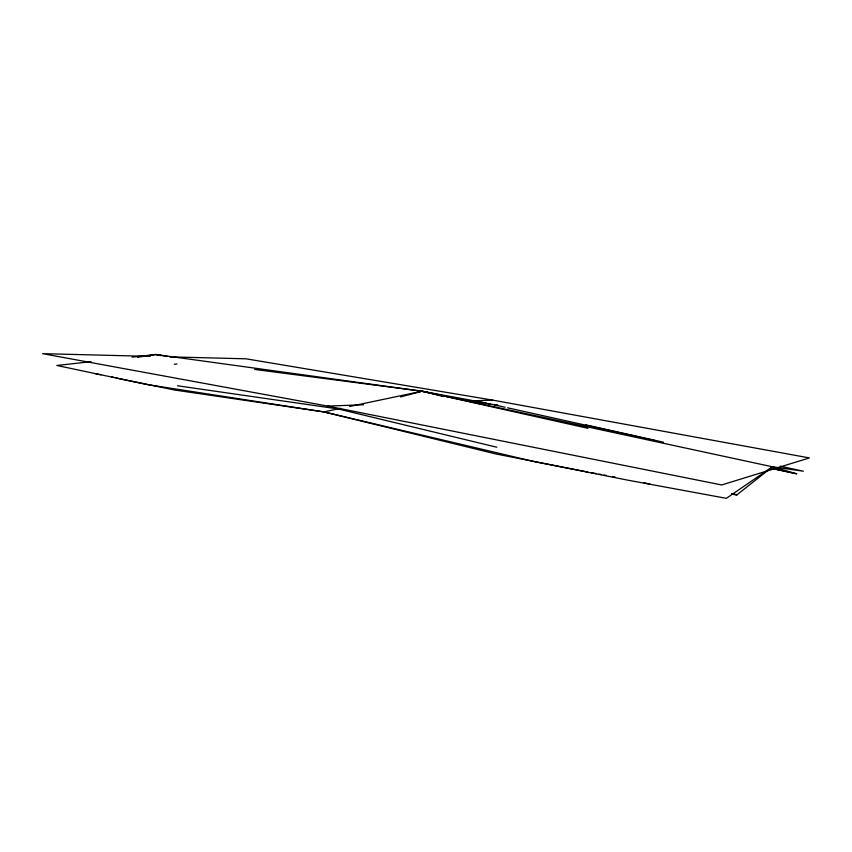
<?xml version="1.0" encoding="UTF-8"?>
<svg xmlns="http://www.w3.org/2000/svg" width="852" height="852" viewBox="0 0 852 852"><rect width="100%" height="100%" fill="white"/><g stroke="black" fill="none" stroke-linecap="round" stroke-linejoin="round"><path stroke-width="1.28" d="M780.272 466.182L803.361 471.209L772.423 466.789L736.607 495.108L731.431 493.915M773.392 468.77L796.801 473.829L772.423 466.789L726.341 498.335L627.253 480.049L534.342 461.614L323.813 411.899L147.705 384.657L56.828 365.476L91.143 361.674M400.546 396.957L422.07 391.228L486.066 403.007M119.45 378.703L174.777 390.046L323.813 411.899L340.619 408.364M349.65 406.468L422.07 391.228L772.423 466.789M137.598 357.265L155.82 354.507L422.07 391.228L587.986 428.322M174.319 364.283L176.982 363.953M132.06 357.137L155.82 354.507L167.471 356.487M150.271 356.381L42.6 353.665L327.573 406.074L363.431 404.775M467.769 401.004L492.69 400.11L809.4 457.918L721.687 484.958L327.573 406.074M170.23 356.892L246.068 358.809L492.69 400.11M254.62 369.417L422.07 391.228L443.594 396.531M469.846 400.845L485.629 402.932M478.089 402.368L489.953 403.933L476.8 402.069M95.882 373.996L101.143 374.752M177.461 385.764L338.01 408.917L496.822 447.225M170.059 356.924L172.658 357.371M612.673 476.619L615.187 477.067M731.974 493.809L737.065 494.735M603.908 475.022L606.411 475.469M591.458 472.722L596.432 473.637M598.924 474.095L601.406 474.564M587.742 472.019L496.098 454.01L323.813 411.899M769.377 468.951L771.997 469.452M497.802 405.286L493.904 404.455L497.781 405.318M773.052 468.728L796.545 473.755M155.82 354.507L161.007 355.614M585.739 424.86L633.6 435.5M488.217 403.507L505.034 407.245M507.622 407.82L656.402 440.91M663.452 442.22L642.493 437.502M634.889 435.787L641.396 437.257M116.106 377.947L118.343 378.448M111.74 376.935L113.912 377.436M644.005 482.733L650.459 484.298"/></g></svg>
